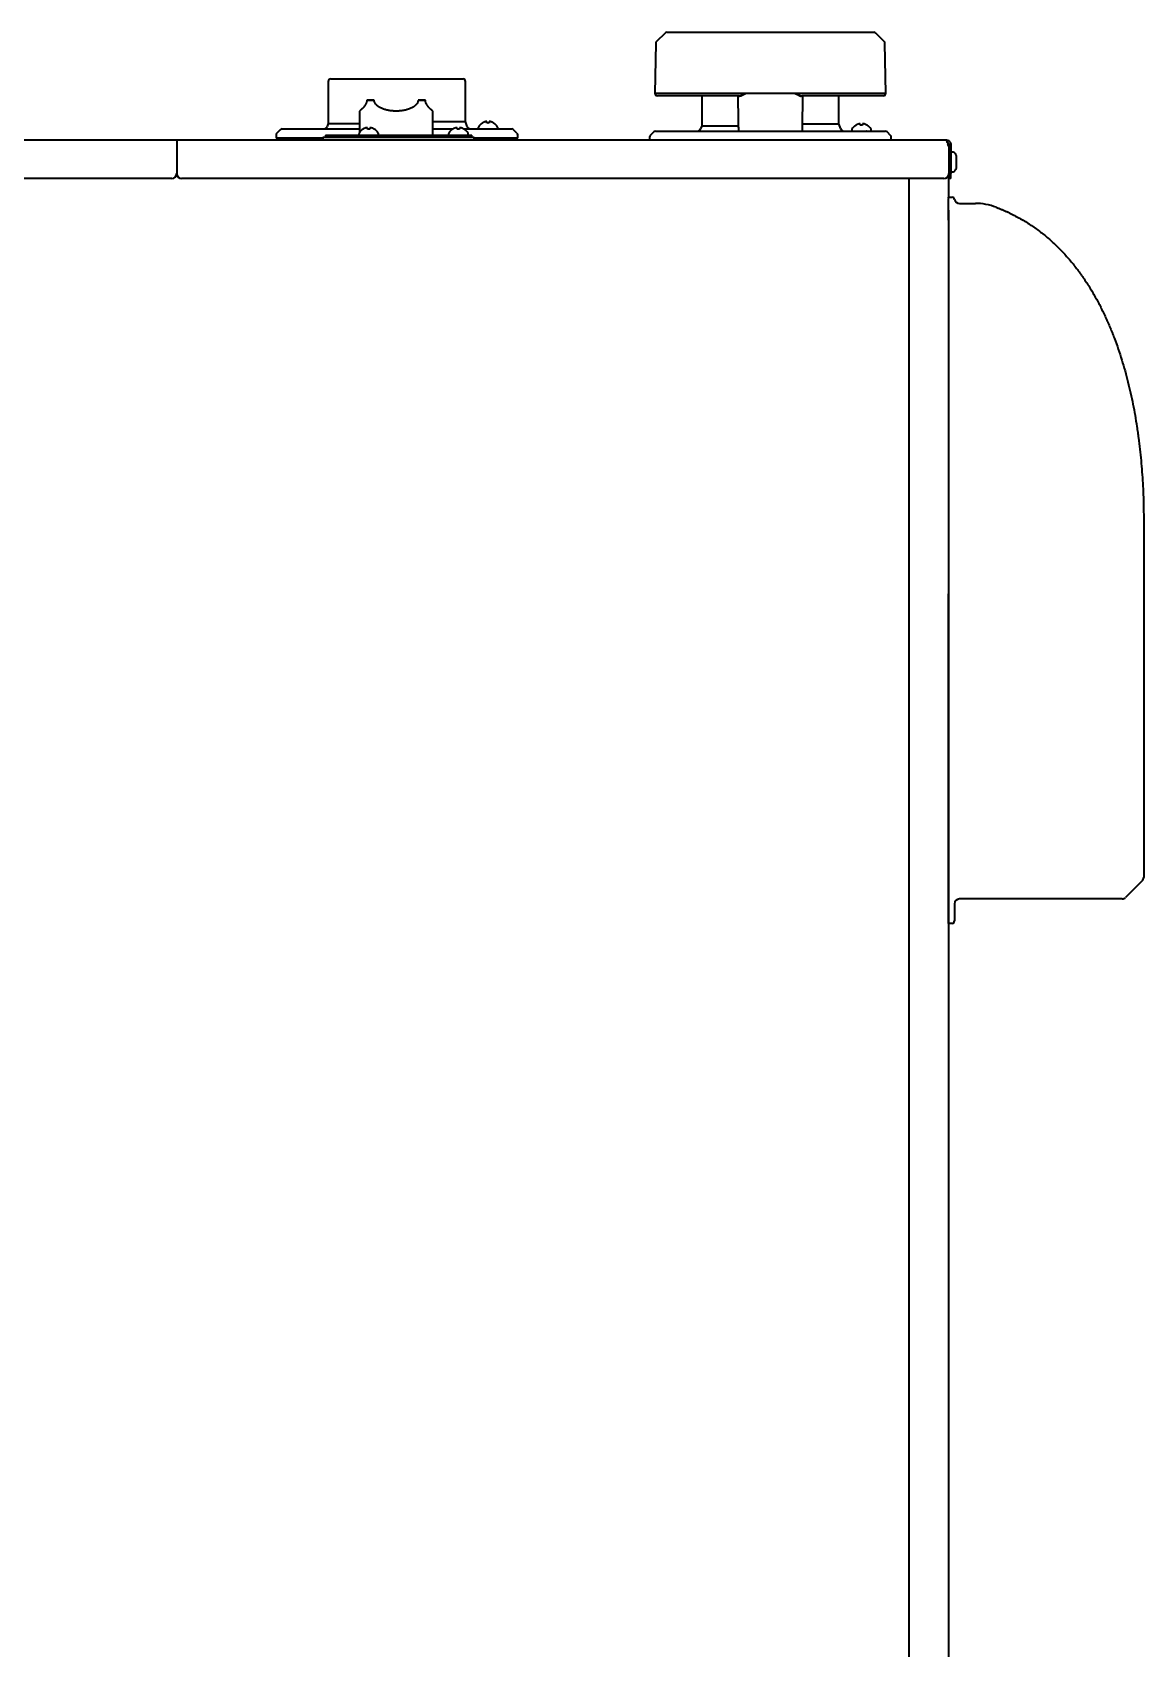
# Model space of a CAD drawing. Extents: x 53 to 4124, y 6244 to 10190.
# Drawn here: x 1510 to 1965, y 8405 to 9067 of the extents above; entities that cross this region are included whole.
import ezdxf

# ---------------------------------------------------------------- set-up
doc = ezdxf.new("R2010")
doc.units = 0
doc.header["$LTSCALE"] = 5
doc.layers.add('1', color=7, linetype='CONTINUOUS', true_color=0xffffff)

msp = doc.modelspace()

# ---------------------------------------------------------------- linework, layer by layer
at = {"layer": '1', "color": 7, "linetype": 'Continuous', "lineweight": 35}
for p, q in [((1768.7, 9066.72), (1765.21, 9063.29)), ((1769.4, 9067), (1854.31, 9067)), ((1858.49, 9063.29), (1855.01, 9066.72)), ((1764.91, 9062.59), (1764.55, 9042)), ((1859.15, 9042), (1858.79, 9062.59)), ((1630.76, 9046.9), (1630.76, 9029.65)), ((1630.76, 9046.9), (1630.76, 9029.65)), ((1631.76, 9047.9), (1648.6, 9047.9)), ((1631.76, 9047.9), (1648.6, 9047.9)), ((1646.24, 9047.9), (1663.71, 9047.9)), ((1648.6, 9047.9), (1651.02, 9047.9)), ((1648.6, 9047.9), (1651.02, 9047.9)), ((1651.02, 9047.9), (1652.78, 9047.9)), ((1651.02, 9047.9), (1652.78, 9047.9)), ((1652.78, 9047.9), (1664.93, 9047.9)), ((1652.78, 9047.9), (1664.93, 9047.9)), ((1664.93, 9047.9), (1666.69, 9047.9)), ((1664.93, 9047.9), (1666.69, 9047.9)), ((1666.69, 9047.9), (1669.12, 9047.9)), ((1666.69, 9047.9), (1669.12, 9047.9)), ((1666.99, 9047.9), (1668.35, 9047.9)), ((1668.35, 9047.9), (1681.16, 9047.9)), ((1669.12, 9047.9), (1685.96, 9047.9)), ((1669.12, 9047.9), (1685.96, 9047.9)), ((1681.16, 9047.9), (1682.52, 9047.9)), ((1686.96, 9030.43), (1686.96, 9046.9)), ((1686.96, 9030.43), (1686.96, 9046.9)), ((1859.15, 9042), (1764.55, 9042)), ((1764.55, 9042), (1764.55, 9041.98)), ((1799, 9041), (1765.55, 9041)), ((1783.75, 9041), (1783.75, 9028.75)), ((1783.75, 9041), (1783.75, 9028.75)), ((1858.15, 9041), (1824.7, 9041)), ((1839.95, 9029.53), (1839.95, 9041)), ((1839.95, 9029.53), (1839.95, 9041)), ((1859.15, 9041.98), (1859.15, 9042)), ((1643.55, 9034.74), (1643.55, 9026.01)), ((1647.83, 9039.23), (1646.55, 9039.23)), ((1646.55, 9039.23), (1647.83, 9039.23)), ((1670.55, 9039.23), (1669.28, 9039.23)), ((1669.28, 9039.23), (1670.55, 9039.23)), ((1673.56, 9024.9), (1673.55, 9034.74)), ((1611.06, 9027.11), (1609.65, 9025.69)), ((1611.06, 9027.11), (1609.65, 9025.69)), ((1611.77, 9027.4), (1643.56, 9027.4)), ((1611.77, 9027.4), (1643.56, 9027.4)), ((1630.76, 9029.65), (1630.3, 9028.39)), ((1630.76, 9029.65), (1630.3, 9028.39)), ((1630.76, 9029.65), (1643.55, 9029.65)), ((1630.76, 9029.65), (1643.55, 9029.65)), ((1645.01, 9027.35), (1645.01, 9027.38)), ((1649.61, 9027.38), (1649.61, 9027.35)), ((1673.55, 9030.43), (1686.96, 9030.43)), ((1673.55, 9030.43), (1686.96, 9030.43)), ((1673.56, 9027.4), (1681.92, 9027.4)), ((1673.56, 9027.4), (1681.95, 9027.4)), ((1681.76, 9027.35), (1681.76, 9027.38)), ((1686.26, 9027.4), (1705.94, 9027.4)), ((1686.29, 9027.4), (1705.94, 9027.4)), ((1686.36, 9027.38), (1686.36, 9027.35)), ((1687.7, 9028.39), (1686.96, 9030.43)), ((1687.7, 9028.39), (1686.96, 9030.43)), ((1692.18, 9028), (1692.18, 9027.8)), ((1693.88, 9029.85), (1693.88, 9029.88)), ((1698.48, 9029.88), (1698.48, 9029.85)), ((1700.18, 9027.8), (1700.18, 9028)), ((1708.06, 9025.69), (1706.65, 9027.11)), ((1708.06, 9025.69), (1706.65, 9027.11)), ((1783.75, 9028.75), (1783.29, 9027.49)), ((1783.75, 9028.75), (1783.29, 9027.49)), ((1783.75, 9028.75), (1798.84, 9028.75)), ((1783.75, 9028.75), (1798.84, 9028.75)), ((1824.92, 9029.53), (1839.95, 9029.53)), ((1824.92, 9029.53), (1839.95, 9029.53)), ((1840.69, 9027.49), (1839.95, 9029.53)), ((1840.69, 9027.49), (1839.95, 9029.53)), ((1845.17, 9027.07), (1845.17, 9026.87)), ((1846.85, 9028.93), (1846.85, 9028.96)), ((1851.45, 9029), (1851.45, 9028.97)), ((1853.17, 9026.94), (1853.17, 9027.14)), ((1225.01, 9022.9), (1883.71, 9022.9)), ((1568.66, 9022.9), (1568.66, 9021.1)), ((1568.66, 9022.9), (1568.66, 9021.1)), ((1568.66, 9021.1), (1568.66, 9009.1)), ((1568.66, 9021.1), (1568.66, 9009.1)), ((1609.36, 9024.99), (1609.36, 9023.6)), ((1609.36, 9024.99), (1609.36, 9023.6)), ((1628.55, 9023.6), (1609.36, 9023.6)), ((1628.55, 9023.6), (1609.36, 9023.6)), ((1690.56, 9023.9), (1628.56, 9023.9)), ((1628.56, 9023.9), (1628.56, 9022.9)), ((1629.56, 9024.9), (1689.56, 9024.9)), ((1629.56, 9024.9), (1629.56, 9023.9)), ((1643.31, 9025.5), (1643.31, 9025.3)), ((1643.55, 9024.93), (1643.55, 9024.9)), ((1651.31, 9025.3), (1651.31, 9025.5)), ((1680.06, 9025.5), (1680.06, 9025.3)), ((1688.06, 9025.3), (1688.06, 9025.5)), ((1689.56, 9023.9), (1689.56, 9024.9)), ((1690.56, 9022.9), (1690.56, 9023.9)), ((1708.36, 9023.6), (1690.56, 9023.6)), ((1708.36, 9023.6), (1690.56, 9023.6)), ((1708.36, 9023.6), (1708.36, 9024.99)), ((1708.36, 9023.6), (1708.36, 9024.99)), ((1762.35, 9024.09), (1762.35, 9022.9)), ((1762.35, 9024.09), (1762.35, 9022.9)), ((1764.06, 9026.21), (1762.64, 9024.79)), ((1764.06, 9026.21), (1762.64, 9024.79)), ((1764.76, 9026.5), (1858.94, 9026.5)), ((1764.76, 9026.5), (1858.94, 9026.5)), ((1849.17, 9026.5), (1852.77, 9026.53)), ((1861.06, 9024.79), (1859.64, 9026.21)), ((1861.06, 9024.79), (1859.64, 9026.21)), ((1861.35, 9022.9), (1861.35, 9024.09)), ((1861.35, 9022.9), (1861.35, 9024.09)), ((1883.71, 9022.9), (1883.96, 9022.9)), ((1883.71, 9022.9), (1883.73, 9022.9)), ((1884.95, 9020.37), (1884.61, 9021.1)), ((1884.95, 9020.37), (1884.95, 9009.1)), ((1884.96, 9021.1), (1884.96, 9020.37)), ((1884.96, 9020.37), (1884.96, 9009.1)), ((1885.76, 9021.1), (1885.76, 9020.37)), ((1885.76, 9020.37), (1885.76, 9009.1)), ((1886.71, 9017.9), (1885.76, 9017.9)), ((1888.06, 9011.41), (1888.06, 9016.39)), ((1566.66, 9007.1), (1225.76, 9007.1)), ((1882.95, 9007.1), (1570.66, 9007.1)), ((1868.56, 9007.1), (1868.56, 8012)), ((1884.78, 8990.7), (1884.96, 9007.1)), ((1884.96, 9007.1), (1884.96, 9009.1)), ((1885.76, 9007.1), (1884.96, 9007.1)), ((1885.76, 9009.9), (1886.71, 9009.9)), ((1885.76, 9007.1), (1885.76, 9009.1)), ((1884.76, 8994.1), (1884.76, 8105.85)), ((1884.78, 8994.1), (1884.76, 8994.1)), ((1884.78, 8999.11), (1884.78, 8999.4)), ((1884.78, 8999.4), (1886.28, 8999.4)), ((1886.28, 8999.4), (1886.31, 8999.4)), ((1889.28, 8996.9), (1895.82, 8996.9)), ((1884.78, 8989.99), (1884.78, 8990.7)), ((1884.78, 8989.99), (1884.78, 8332.14)), ((1964.78, 8868.24), (1964.78, 8720.73)), ((1884.76, 8843.9), (1884.78, 8843.9)), ((1884.78, 8842.9), (1884.76, 8842.9)), ((1884.78, 8840.9), (1884.76, 8840.9)), ((1884.76, 8836.9), (1884.78, 8836.9)), ((1884.78, 8834.9), (1884.76, 8834.9)), ((1884.78, 8707.4), (1884.78, 8836.9)), ((1884.78, 8717.11), (1884.78, 8717.82)), ((1964.19, 8719.32), (1957.36, 8712.49)), ((1887.28, 8709.9), (1887.28, 8702.9)), ((1953.12, 8711.9), (1889.28, 8711.9)), ((1955.95, 8711.9), (1953.12, 8711.9)), ((1884.78, 8702.2), (1884.78, 8707.4)), ((1884.78, 8701.9), (1884.78, 8702.2)), ((1886.28, 8701.9), (1884.78, 8701.9))]:
    msp.add_line(p, q, dxfattribs=at)
for centre, radius, start, end in [((1769.4, 9066), 1, 90, 134.5), ((1854.31, 9066), 1, 45.5, 90), ((1765.91, 9062.58), 1, 134.5, 179), ((1857.79, 9062.58), 1, 1, 45.5), ((1631.76, 9046.9), 1, 90, 180), ((1631.76, 9046.9), 1, 90, 180), ((1685.96, 9046.9), 1, 0, 90), ((1685.96, 9046.9), 1, 0, 90), ((1765.55, 9042), 1, 181, 270), ((1858.15, 9042), 1, 270, 359), ((1611.77, 9026.4), 1, 90, 135), ((1611.77, 9026.4), 1, 90, 135), ((1628.89, 9028.9), 1.5, 270, 340), ((1628.89, 9028.9), 1.5, 270, 340), ((1647.51, 9023.28), 4.8, 121.37271, 149.69882), ((1647.11, 9023.28), 4.8, 30.30118, 58.62729), ((1684.26, 9023.28), 4.8, 121.37271, 149.69882), ((1683.86, 9023.28), 4.8, 30.30118, 58.62729), ((1689.11, 9028.9), 1.5, 200, 270), ((1689.11, 9028.9), 1.5, 200, 270), ((1692.58, 9028), 0.4, 149.69882, 180), ((1692.58, 9027.8), 0.4, 180, 270), ((1696.38, 9025.78), 4.8, 121.37271, 149.69882), ((1695.98, 9025.78), 4.8, 30.30118, 58.62729), ((1699.78, 9027.8), 0.4, 270, 0), ((1699.78, 9028), 0.4, 0, 30.30118), ((1705.94, 9026.4), 1, 45, 90), ((1705.94, 9026.4), 1, 45, 90), ((1781.88, 9028), 1.5, 270, 340), ((1781.88, 9028), 1.5, 270, 340), ((1842.1, 9028), 1.5, 200, 270), ((1842.1, 9028), 1.5, 200, 270), ((1845.57, 9027.07), 0.4, 150.19882, 180.5), ((1845.57, 9026.87), 0.4, 180.5, 247.13375), ((1849.39, 9024.88), 4.8, 122.08373, 150.19882), ((1849.18, 9025.2), 3.78, 90.50345, 98.10407), ((1849.18, 9025.2), 3.78, 82.89595, 90.49653), ((1848.99, 9024.88), 4.8, 30.80118, 58.91865), ((1852.77, 9026.93), 0.4, 270.5, 0.5), ((1852.77, 9027.13), 0.4, 0.5, 30.80118), ((1610.36, 9024.99), 1, 135, 180), ((1610.36, 9024.99), 1, 135, 180), ((1643.71, 9025.5), 0.4, 149.69882, 180), ((1643.71, 9025.3), 0.4, 180, 270), ((1650.91, 9025.3), 0.4, 270, 0), ((1650.91, 9025.5), 0.4, 0, 30.30118), ((1680.46, 9025.5), 0.4, 149.69882, 180), ((1680.46, 9025.3), 0.4, 180, 270), ((1687.66, 9025.3), 0.4, 270, 0), ((1687.66, 9025.5), 0.4, 0, 30.30118), ((1707.36, 9024.99), 1, 0, 45), ((1707.36, 9024.99), 1, 0, 45), ((1763.35, 9024.09), 1, 135, 180), ((1763.35, 9024.09), 1, 135, 180), ((1764.76, 9025.5), 1, 90, 135), ((1764.76, 9025.5), 1, 90, 135), ((1851.38, 9025.92), 0.6, 90.5, 104.54281), ((1858.94, 9025.5), 1, 45, 90), ((1858.94, 9025.5), 1, 45, 90), ((1860.35, 9024.09), 1, 0, 45), ((1860.35, 9024.09), 1, 0, 45), ((1886.71, 9016.9), 1, 30, 90), ((1881.51, 9013.9), 7, 20.83723, 30), ((1566.66, 9009.1), 2, 270, 0), ((1570.66, 9009.1), 2, 180, 270), ((1882.95, 9009.1), 2, 270, 0), ((1886.71, 9010.9), 1, 270, 330), ((1881.51, 9013.9), 7, 330, 339.16277), ((1886.32, 8998.4), 1, 9.59407, 90), ((1889.28, 8998.9), 2, 189.59407, 270), ((1895.82, 8972.9), 24, 69.21235, 90), ((1962.78, 8720.73), 2, 315, 0), ((1889.28, 8709.9), 2, 90, 180), ((1955.95, 8713.9), 2, 270, 315), ((1886.28, 8702.9), 1, 270, 0)]:
    msp.add_arc(centre, radius, start, end, dxfattribs=at)
for major_axis, start_param, end_param in [((-15, 0), 0.643501, 0.927295), ((-15, 0), 5.35589, 5.639684), ((14, 0), 2.269019, 2.44337), ((14, 0), 3.839815, 4.014167), ((-15, 0), 3.785094, 4.068888), ((-15, 0), 2.214297, 2.498092), ((14, 0), 0.698222, 0.872574), ((14, 0), 5.410611, 5.584963)]:
    msp.add_ellipse((1658.55, 9039.23), major_axis=major_axis, ratio=0.00002, start_param=start_param, end_param=end_param, dxfattribs=at)
for points, knots in [([(1663.71, 9047.9), (1663.92, 9047.9), (1664.12, 9047.9), (1664.52, 9047.9), (1664.71, 9047.9), (1664.98, 9047.9), (1665.07, 9047.9), (1665.18, 9047.9), (1665.2, 9047.9), (1665.25, 9047.9), (1665.27, 9047.9), (1665.33, 9047.9), (1665.37, 9047.9), (1665.58, 9047.9), (1665.88, 9047.9), (1666.15, 9047.9), (1666.3, 9047.9), (1666.33, 9047.9), (1666.38, 9047.9), (1666.41, 9047.9), (1666.49, 9047.9), (1666.54, 9047.9), (1666.68, 9047.9), (1666.76, 9047.9), (1666.9, 9047.9), (1666.95, 9047.9), (1666.99, 9047.9)], [0, 0, 0, 0, 0.125, 0.125, 0.25, 0.25, 0.3125, 0.3125, 0.328125, 0.328125, 0.34375, 0.34375, 0.375, 0.375, 0.5, 0.625, 0.625, 0.65625, 0.65625, 0.6875, 0.6875, 0.75, 0.75, 0.875, 0.875, 1, 1, 1, 1]), ([(1682.52, 9047.9), (1682.56, 9047.9), (1682.61, 9047.9), (1682.75, 9047.9), (1682.83, 9047.9), (1682.97, 9047.9), (1683.02, 9047.9), (1683.09, 9047.9), (1683.1, 9047.9), (1683.13, 9047.9), (1683.14, 9047.9), (1683.19, 9047.9), (1683.21, 9047.9), (1683.36, 9047.9), (1683.63, 9047.9), (1683.93, 9047.9), (1684.14, 9047.9), (1684.18, 9047.9), (1684.26, 9047.9), (1684.31, 9047.9), (1684.44, 9047.9), (1684.53, 9047.9), (1684.8, 9047.9), (1684.99, 9047.9), (1685.39, 9047.9), (1685.59, 9047.9), (1685.81, 9047.9)], [0, 0, 0, 0, 0.125, 0.125, 0.25, 0.25, 0.3125, 0.3125, 0.328125, 0.328125, 0.34375, 0.34375, 0.375, 0.375, 0.5, 0.625, 0.625, 0.65625, 0.65625, 0.6875, 0.6875, 0.75, 0.75, 0.875, 0.875, 1, 1, 1, 1]), ([(1799, 9041), (1799.01, 9041), (1799.02, 9041), (1799.03, 9041), (1799.05, 9041), (1799.06, 9041), (1799.08, 9041), (1799.09, 9041.01), (1799.11, 9041.01), (1799.12, 9041.01), (1799.14, 9041.01), (1799.15, 9041.01), (1799.17, 9041.01), (1799.19, 9041.02), (1799.2, 9041.02), (1799.22, 9041.02), (1799.24, 9041.02), (1799.25, 9041.03), (1799.27, 9041.03), (1799.29, 9041.03), (1799.3, 9041.03), (1799.32, 9041.04), (1799.34, 9041.04), (1799.36, 9041.05), (1799.38, 9041.05), (1799.4, 9041.05), (1799.42, 9041.06), (1799.43, 9041.06), (1799.45, 9041.07), (1799.47, 9041.07), (1799.49, 9041.08), (1799.51, 9041.08), (1799.53, 9041.09), (1799.55, 9041.1), (1799.58, 9041.1), (1799.6, 9041.11), (1799.62, 9041.11), (1799.64, 9041.12), (1799.66, 9041.13), (1799.68, 9041.13), (1799.7, 9041.14), (1799.73, 9041.15), (1799.75, 9041.16), (1799.77, 9041.16), (1799.8, 9041.17), (1799.82, 9041.18), (1799.84, 9041.19), (1799.87, 9041.2), (1799.89, 9041.21), (1799.91, 9041.21), (1799.94, 9041.22), (1799.96, 9041.23), (1799.99, 9041.24), (1800.01, 9041.25), (1800.04, 9041.26), (1800.06, 9041.27), (1800.09, 9041.28), (1800.12, 9041.29), (1800.14, 9041.3), (1800.17, 9041.31), (1800.2, 9041.32), (1800.23, 9041.33), (1800.26, 9041.34), (1800.29, 9041.36), (1800.33, 9041.37), (1800.36, 9041.38), (1800.39, 9041.4), (1800.43, 9041.41), (1800.47, 9041.43), (1800.5, 9041.44), (1800.54, 9041.46), (1800.58, 9041.47), (1800.62, 9041.49), (1800.66, 9041.51), (1800.71, 9041.53), (1800.75, 9041.54), (1800.79, 9041.56), (1800.84, 9041.58), (1800.89, 9041.6), (1800.93, 9041.62), (1800.98, 9041.64), (1801.03, 9041.66), (1801.08, 9041.69), (1801.13, 9041.71), (1801.19, 9041.73), (1801.24, 9041.75), (1801.29, 9041.78), (1801.35, 9041.8), (1801.41, 9041.83), (1801.46, 9041.85), (1801.52, 9041.88), (1801.58, 9041.9), (1801.64, 9041.93), (1801.71, 9041.96), (1801.75, 9041.98), (1801.77, 9041.98)], [0, 0, 0, 0, 0.00651, 0.01307, 0.019681, 0.026343, 0.033056, 0.03982, 0.046635, 0.053501, 0.060419, 0.067389, 0.07441, 0.081484, 0.088609, 0.095787, 0.103017, 0.1103, 0.117636, 0.125024, 0.132465, 0.139959, 0.147506, 0.155106, 0.16276, 0.170467, 0.178228, 0.186042, 0.193911, 0.201833, 0.209809, 0.217839, 0.225924, 0.234062, 0.242255, 0.250503, 0.258805, 0.267162, 0.275573, 0.28404, 0.292561, 0.301137, 0.309768, 0.318455, 0.327197, 0.335993, 0.344846, 0.353753, 0.362716, 0.371735, 0.38081, 0.38994, 0.399125, 0.408367, 0.417664, 0.42659, 0.435804, 0.445304, 0.455092, 0.465168, 0.475531, 0.486183, 0.497122, 0.50835, 0.519867, 0.531672, 0.543766, 0.556149, 0.568821, 0.581782, 0.595033, 0.608573, 0.622403, 0.636523, 0.650932, 0.665631, 0.68062, 0.695899, 0.711469, 0.727328, 0.743477, 0.759916, 0.776646, 0.793665, 0.810975, 0.828574, 0.846463, 0.864642, 0.883111, 0.90187, 0.920918, 0.940255, 0.959881, 0.979796, 1, 1, 1, 1]), ([(1801.77, 9041.98), (1801.76, 9041.98), (1801.74, 9041.97), (1801.71, 9041.95), (1801.68, 9041.93), (1801.65, 9041.92), (1801.63, 9041.9), (1801.6, 9041.88), (1801.57, 9041.87), (1801.54, 9041.85), (1801.51, 9041.84), (1801.49, 9041.82), (1801.46, 9041.81), (1801.43, 9041.79), (1801.41, 9041.77), (1801.38, 9041.76), (1801.35, 9041.74), (1801.33, 9041.73), (1801.3, 9041.71), (1801.28, 9041.7), (1801.25, 9041.68), (1801.22, 9041.67), (1801.2, 9041.66), (1801.17, 9041.64), (1801.15, 9041.63), (1801.13, 9041.61), (1801.1, 9041.6), (1801.08, 9041.59), (1801.05, 9041.57), (1801.03, 9041.56), (1801.01, 9041.55), (1800.98, 9041.53), (1800.96, 9041.52), (1800.94, 9041.51), (1800.91, 9041.49), (1800.89, 9041.48), (1800.87, 9041.47), (1800.85, 9041.46), (1800.83, 9041.44), (1800.8, 9041.43), (1800.78, 9041.42), (1800.76, 9041.41), (1800.74, 9041.4), (1800.72, 9041.38), (1800.7, 9041.37), (1800.68, 9041.36), (1800.66, 9041.35), (1800.64, 9041.34), (1800.62, 9041.33), (1800.6, 9041.32), (1800.58, 9041.31), (1800.56, 9041.3), (1800.54, 9041.28), (1800.52, 9041.27), (1800.5, 9041.26), (1800.48, 9041.25), (1800.47, 9041.24), (1800.45, 9041.23), (1800.43, 9041.22), (1800.41, 9041.21), (1800.39, 9041.21), (1800.38, 9041.2), (1800.36, 9041.19), (1800.34, 9041.18), (1800.33, 9041.17), (1800.31, 9041.16), (1800.29, 9041.15), (1800.28, 9041.14), (1800.26, 9041.13), (1800.24, 9041.13), (1800.23, 9041.12), (1800.21, 9041.11), (1800.2, 9041.1), (1800.18, 9041.09), (1800.17, 9041.09), (1800.15, 9041.08), (1800.1, 9041.05), (1800, 9041), (1799.87, 9040.94), (1799.75, 9040.89), (1799.66, 9040.86), (1799.61, 9040.84), (1799.58, 9040.83), (1799.54, 9040.82), (1799.51, 9040.81), (1799.48, 9040.8), (1799.45, 9040.79), (1799.43, 9040.78), (1799.4, 9040.78), (1799.37, 9040.77), (1799.34, 9040.77), (1799.32, 9040.76), (1799.29, 9040.76), (1799.27, 9040.76), (1799.24, 9040.76), (1799.23, 9040.76), (1799.22, 9040.76)], [0, 0, 0, 0, 0.009824, 0.019593, 0.029307, 0.038966, 0.04857, 0.058119, 0.067613, 0.077053, 0.086437, 0.095767, 0.105042, 0.114262, 0.123427, 0.132537, 0.141593, 0.150594, 0.15954, 0.168431, 0.177267, 0.186049, 0.194776, 0.203448, 0.212066, 0.220629, 0.229137, 0.237591, 0.24599, 0.254335, 0.262624, 0.27086, 0.27904, 0.287167, 0.295238, 0.303256, 0.311218, 0.319127, 0.326981, 0.33478, 0.342525, 0.350216, 0.357852, 0.365434, 0.372962, 0.380435, 0.387854, 0.395219, 0.40253, 0.409787, 0.416989, 0.424137, 0.431232, 0.438272, 0.445258, 0.45219, 0.459068, 0.465892, 0.472662, 0.479379, 0.486041, 0.49265, 0.499205, 0.505706, 0.512153, 0.518547, 0.524887, 0.531174, 0.537407, 0.543586, 0.549712, 0.555785, 0.561804, 0.56777, 0.573683, 0.579542, 0.585348, 0.641474, 0.6948, 0.745383, 0.793286, 0.807889, 0.822363, 0.836709, 0.85093, 0.865031, 0.879012, 0.892877, 0.90663, 0.920272, 0.933808, 0.94724, 0.960572, 0.973807, 0.986949, 1, 1, 1, 1]), ([(1824.48, 9040.76), (1824.48, 9040.76), (1824.47, 9040.76), (1824.46, 9040.76), (1824.45, 9040.76), (1824.43, 9040.76), (1824.42, 9040.76), (1824.41, 9040.76), (1824.39, 9040.76), (1824.38, 9040.77), (1824.37, 9040.77), (1824.35, 9040.77), (1824.34, 9040.77), (1824.32, 9040.77), (1824.31, 9040.78), (1824.3, 9040.78), (1824.28, 9040.78), (1824.27, 9040.79), (1824.25, 9040.79), (1824.24, 9040.79), (1824.22, 9040.8), (1824.21, 9040.8), (1824.19, 9040.81), (1824.18, 9040.81), (1824.16, 9040.82), (1824.14, 9040.82), (1824.13, 9040.83), (1824.11, 9040.83), (1824.09, 9040.84), (1824.08, 9040.84), (1824.03, 9040.86), (1823.95, 9040.89), (1823.83, 9040.94), (1823.7, 9041), (1823.58, 9041.06), (1823.45, 9041.13), (1823.34, 9041.19), (1823.23, 9041.24), (1823.13, 9041.3), (1823.04, 9041.35), (1822.94, 9041.41), (1822.86, 9041.46), (1822.79, 9041.49), (1822.74, 9041.52), (1822.69, 9041.55), (1822.64, 9041.57), (1822.59, 9041.6), (1822.54, 9041.63), (1822.49, 9041.66), (1822.44, 9041.69), (1822.39, 9041.72), (1822.33, 9041.75), (1822.28, 9041.78), (1822.22, 9041.82), (1822.17, 9041.85), (1822.11, 9041.88), (1822.05, 9041.92), (1821.99, 9041.95), (1821.95, 9041.97), (1821.93, 9041.98)], [0, 0, 0, 0, 0.006738, 0.013499, 0.020284, 0.027094, 0.033929, 0.04079, 0.047676, 0.05459, 0.06153, 0.068497, 0.075493, 0.082517, 0.089569, 0.096651, 0.103762, 0.110903, 0.118075, 0.125278, 0.132512, 0.139777, 0.147075, 0.154405, 0.161768, 0.169164, 0.176594, 0.184057, 0.191555, 0.199088, 0.206656, 0.254567, 0.305162, 0.358506, 0.414655, 0.457585, 0.501321, 0.545878, 0.578226, 0.612681, 0.649245, 0.687919, 0.704392, 0.721099, 0.738041, 0.755219, 0.772632, 0.79028, 0.808165, 0.826285, 0.844641, 0.863233, 0.882062, 0.901126, 0.920428, 0.939966, 0.95974, 0.979752, 1, 1, 1, 1]), ([(1821.93, 9041.98), (1821.94, 9041.98), (1821.97, 9041.97), (1822, 9041.95), (1822.04, 9041.94), (1822.08, 9041.92), (1822.11, 9041.91), (1822.15, 9041.89), (1822.18, 9041.88), (1822.21, 9041.86), (1822.25, 9041.85), (1822.28, 9041.83), (1822.32, 9041.82), (1822.35, 9041.8), (1822.38, 9041.79), (1822.41, 9041.78), (1822.45, 9041.76), (1822.48, 9041.75), (1822.51, 9041.73), (1822.54, 9041.72), (1822.57, 9041.71), (1822.6, 9041.69), (1822.63, 9041.68), (1822.66, 9041.67), (1822.69, 9041.66), (1822.72, 9041.64), (1822.75, 9041.63), (1822.78, 9041.62), (1822.81, 9041.61), (1822.83, 9041.59), (1822.86, 9041.58), (1822.89, 9041.57), (1822.92, 9041.56), (1822.94, 9041.55), (1822.97, 9041.54), (1822.99, 9041.53), (1823.02, 9041.52), (1823.05, 9041.51), (1823.07, 9041.49), (1823.1, 9041.48), (1823.12, 9041.47), (1823.14, 9041.46), (1823.17, 9041.45), (1823.19, 9041.44), (1823.21, 9041.43), (1823.24, 9041.43), (1823.26, 9041.42), (1823.28, 9041.41), (1823.31, 9041.4), (1823.33, 9041.39), (1823.35, 9041.38), (1823.37, 9041.37), (1823.39, 9041.36), (1823.41, 9041.36), (1823.43, 9041.35), (1823.45, 9041.34), (1823.47, 9041.33), (1823.49, 9041.32), (1823.51, 9041.32), (1823.53, 9041.31), (1823.55, 9041.3), (1823.57, 9041.3), (1823.59, 9041.29), (1823.6, 9041.28), (1823.62, 9041.27), (1823.64, 9041.27), (1823.65, 9041.26), (1823.68, 9041.25), (1823.72, 9041.24), (1823.77, 9041.22), (1823.82, 9041.2), (1823.87, 9041.18), (1823.92, 9041.17), (1823.97, 9041.15), (1824.01, 9041.14), (1824.06, 9041.12), (1824.1, 9041.11), (1824.14, 9041.1), (1824.18, 9041.09), (1824.22, 9041.07), (1824.26, 9041.06), (1824.3, 9041.06), (1824.34, 9041.05), (1824.38, 9041.04), (1824.41, 9041.03), (1824.45, 9041.03), (1824.48, 9041.02), (1824.52, 9041.02), (1824.55, 9041.01), (1824.58, 9041.01), (1824.61, 9041.01), (1824.64, 9041), (1824.67, 9041), (1824.69, 9041), (1824.7, 9041)], [0, 0, 0, 0, 0.011672, 0.023259, 0.03476, 0.046176, 0.057505, 0.068749, 0.079908, 0.09098, 0.101967, 0.112867, 0.123682, 0.134411, 0.145054, 0.155611, 0.166082, 0.176467, 0.186766, 0.196979, 0.207106, 0.217146, 0.227101, 0.23697, 0.246752, 0.256449, 0.266059, 0.275583, 0.285021, 0.294373, 0.303639, 0.312819, 0.321912, 0.33092, 0.339841, 0.348677, 0.357426, 0.36609, 0.374667, 0.383158, 0.391564, 0.399883, 0.408116, 0.416263, 0.424325, 0.4323, 0.44019, 0.447994, 0.455712, 0.463344, 0.47089, 0.478351, 0.485726, 0.493015, 0.500218, 0.507336, 0.514368, 0.521315, 0.528176, 0.534951, 0.541641, 0.548246, 0.554765, 0.561199, 0.567547, 0.573811, 0.579988, 0.586081, 0.604999, 0.623671, 0.642098, 0.660281, 0.67822, 0.695916, 0.713369, 0.73058, 0.74755, 0.76428, 0.780769, 0.79702, 0.813033, 0.828809, 0.844349, 0.859653, 0.874723, 0.88956, 0.904165, 0.918538, 0.932682, 0.946598, 0.960286, 0.973748, 0.986986, 1, 1, 1, 1]), ([(1646.55, 9039.23), (1646.55, 9039.17), (1646.55, 9039.11), (1646.55, 9038.99), (1646.54, 9038.93), (1646.52, 9038.75), (1646.5, 9038.64), (1646.45, 9038.41), (1646.42, 9038.31), (1646.35, 9038.1), (1646.31, 9038), (1646.26, 9037.88), (1646.25, 9037.86), (1646.22, 9037.81), (1646.21, 9037.79), (1646.18, 9037.72), (1646.16, 9037.67), (1646.09, 9037.54), (1646.04, 9037.45), (1645.95, 9037.29), (1645.9, 9037.22), (1645.8, 9037.07), (1645.75, 9036.99), (1645.68, 9036.89), (1645.65, 9036.85), (1645.6, 9036.79), (1645.58, 9036.75), (1645.5, 9036.66), (1645.45, 9036.59), (1645.35, 9036.47), (1645.3, 9036.42), (1645.21, 9036.3), (1645.16, 9036.25), (1644.92, 9035.99), (1644.75, 9035.81), (1644.54, 9035.61), (1644.5, 9035.57), (1644.42, 9035.5), (1644.31, 9035.39), (1644.21, 9035.3), (1644.02, 9035.12), (1643.91, 9035.03), (1643.8, 9034.93), (1643.77, 9034.91), (1643.74, 9034.88), (1643.72, 9034.87), (1643.71, 9034.86), (1643.67, 9034.82), (1643.64, 9034.8), (1643.58, 9034.74), (1643.55, 9034.73), (1643.55, 9034.73)], [0, 0, 0, 0, 0.015628, 0.015628, 0.031257, 0.031257, 0.062514, 0.062514, 0.09377, 0.09377, 0.125027, 0.125027, 0.132842, 0.132842, 0.140656, 0.140656, 0.156284, 0.156284, 0.187541, 0.187541, 0.218798, 0.218798, 0.250055, 0.250055, 0.265683, 0.265683, 0.281311, 0.281311, 0.312568, 0.312568, 0.343825, 0.343825, 0.375082, 0.375082, 0.500109, 0.500109, 0.531366, 0.531366, 0.562623, 0.625137, 0.625137, 0.750164, 0.750164, 0.781421, 0.797049, 0.797049, 0.812678, 0.812678, 0.875191, 0.875191, 1, 1, 1, 1]), ([(1667.55, 9039.23), (1667.55, 9039.17), (1667.55, 9039.11), (1667.54, 9038.99), (1667.53, 9038.93), (1667.51, 9038.75), (1667.48, 9038.64), (1667.41, 9038.41), (1667.37, 9038.31), (1667.27, 9038.1), (1667.22, 9038), (1667.14, 9037.88), (1667.13, 9037.86), (1667.1, 9037.81), (1667.08, 9037.79), (1667.03, 9037.72), (1667, 9037.67), (1666.9, 9037.54), (1666.83, 9037.46), (1666.69, 9037.29), (1666.61, 9037.22), (1666.45, 9037.07), (1666.37, 9037), (1666.25, 9036.89), (1666.21, 9036.86), (1666.12, 9036.79), (1666.08, 9036.76), (1665.95, 9036.66), (1665.86, 9036.6), (1665.68, 9036.48), (1665.59, 9036.42), (1665.4, 9036.31), (1665.31, 9036.25), (1664.83, 9035.99), (1664.43, 9035.81), (1663.91, 9035.61), (1663.81, 9035.57), (1663.59, 9035.5), (1663.27, 9035.39), (1662.95, 9035.3), (1662.28, 9035.12), (1661.83, 9035.03), (1661.26, 9034.93), (1661.08, 9034.91), (1660.91, 9034.88), (1660.79, 9034.87), (1660.73, 9034.86), (1660.44, 9034.83), (1659.97, 9034.78), (1659.5, 9034.75), (1659.02, 9034.73), (1658.79, 9034.73), (1658.31, 9034.73), (1658.07, 9034.73), (1657.6, 9034.75), (1657.36, 9034.77), (1656.66, 9034.82), (1656.19, 9034.88), (1655.62, 9034.97), (1655.45, 9035), (1655.28, 9035.04), (1655.16, 9035.06), (1655.1, 9035.07), (1654.82, 9035.13), (1654.6, 9035.18), (1654.16, 9035.3), (1653.94, 9035.36), (1653.51, 9035.5), (1653.3, 9035.57), (1652.89, 9035.73), (1652.69, 9035.81), (1652.29, 9035.99), (1652.09, 9036.09), (1651.85, 9036.22), (1651.81, 9036.25), (1651.71, 9036.3), (1651.66, 9036.33), (1651.52, 9036.42), (1651.43, 9036.47), (1651.16, 9036.66), (1650.99, 9036.79), (1650.78, 9036.96), (1650.74, 9037), (1650.66, 9037.07), (1650.62, 9037.1), (1650.5, 9037.22), (1650.42, 9037.3), (1650.28, 9037.46), (1650.21, 9037.54), (1650.08, 9037.72), (1650.01, 9037.81), (1649.94, 9037.93), (1649.92, 9037.95), (1649.9, 9038), (1649.85, 9038.07), (1649.82, 9038.15), (1649.74, 9038.31), (1649.7, 9038.41), (1649.66, 9038.55), (1649.65, 9038.58), (1649.63, 9038.64), (1649.62, 9038.67), (1649.6, 9038.75), (1649.59, 9038.81), (1649.56, 9038.99), (1649.55, 9039.11), (1649.55, 9039.23)], [0, 0, 0, 0, 0.007812, 0.007812, 0.015625, 0.015625, 0.03125, 0.03125, 0.046875, 0.046875, 0.0625, 0.0625, 0.066406, 0.066406, 0.070312, 0.070312, 0.078125, 0.078125, 0.09375, 0.09375, 0.109375, 0.109375, 0.125, 0.125, 0.132812, 0.132812, 0.140625, 0.140625, 0.15625, 0.15625, 0.171875, 0.171875, 0.1875, 0.1875, 0.25, 0.25, 0.265625, 0.265625, 0.28125, 0.3125, 0.3125, 0.375, 0.375, 0.390625, 0.398437, 0.398437, 0.40625, 0.40625, 0.4375, 0.46875, 0.46875, 0.5, 0.5, 0.53125, 0.53125, 0.5625, 0.5625, 0.625, 0.625, 0.640625, 0.648437, 0.648437, 0.65625, 0.65625, 0.6875, 0.6875, 0.71875, 0.71875, 0.75, 0.75, 0.78125, 0.78125, 0.8125, 0.8125, 0.820312, 0.820312, 0.828125, 0.828125, 0.84375, 0.84375, 0.875, 0.875, 0.882812, 0.882812, 0.890625, 0.890625, 0.90625, 0.90625, 0.921875, 0.921875, 0.9375, 0.9375, 0.941406, 0.941406, 0.945313, 0.953125, 0.953125, 0.96875, 0.96875, 0.972656, 0.972656, 0.976563, 0.976563, 0.984375, 0.984375, 1, 1, 1, 1]), ([(1673.55, 9034.73), (1673.55, 9034.73), (1673.53, 9034.75), (1673.47, 9034.8), (1673.44, 9034.83), (1673.39, 9034.87), (1673.37, 9034.88), (1673.33, 9034.92), (1673.31, 9034.93), (1673.2, 9035.03), (1673.09, 9035.12), (1672.9, 9035.3), (1672.83, 9035.36), (1672.69, 9035.49), (1672.61, 9035.57), (1672.49, 9035.69), (1672.45, 9035.73), (1672.36, 9035.81), (1672.32, 9035.86), (1672.18, 9035.99), (1672.09, 9036.09), (1671.95, 9036.25), (1671.9, 9036.3), (1671.81, 9036.42), (1671.76, 9036.47), (1671.66, 9036.59), (1671.61, 9036.66), (1671.53, 9036.75), (1671.51, 9036.79), (1671.46, 9036.85), (1671.43, 9036.89), (1671.36, 9036.99), (1671.31, 9037.07), (1671.21, 9037.22), (1671.16, 9037.29), (1671.07, 9037.46), (1671.02, 9037.54), (1670.95, 9037.67), (1670.93, 9037.72), (1670.88, 9037.81), (1670.86, 9037.86), (1670.8, 9038), (1670.76, 9038.1), (1670.71, 9038.25), (1670.69, 9038.31), (1670.67, 9038.39), (1670.66, 9038.41), (1670.65, 9038.47), (1670.64, 9038.5), (1670.61, 9038.64), (1670.59, 9038.75), (1670.57, 9038.93), (1670.56, 9038.99), (1670.56, 9039.08), (1670.56, 9039.11), (1670.55, 9039.17), (1670.55, 9039.2), (1670.55, 9039.23)], [0, 0, 0, 0, 0.125, 0.125, 0.1875, 0.1875, 0.21875, 0.21875, 0.25, 0.25, 0.375, 0.375, 0.4375, 0.4375, 0.5, 0.5, 0.53125, 0.53125, 0.5625, 0.5625, 0.625, 0.625, 0.65625, 0.65625, 0.6875, 0.6875, 0.71875, 0.71875, 0.734375, 0.734375, 0.75, 0.75, 0.78125, 0.78125, 0.8125, 0.8125, 0.84375, 0.84375, 0.859375, 0.859375, 0.875, 0.875, 0.90625, 0.90625, 0.921875, 0.921875, 0.929688, 0.929688, 0.9375, 0.9375, 0.96875, 0.96875, 0.984375, 0.984375, 0.992188, 0.992188, 1, 1, 1, 1]), ([(1646.81, 9027.35), (1646.81, 9027.47), (1646.81, 9027.58), (1646.81, 9027.72), (1646.81, 9027.76), (1646.81, 9027.83), (1646.81, 9027.87), (1646.81, 9027.9)], [0, 0, 0, 0, 0.5, 0.5, 0.75, 0.75, 1, 1, 1, 1]), ([(1649.61, 9027.35), (1649.4, 9027.47), (1649.19, 9027.58), (1648.87, 9027.72), (1648.76, 9027.76), (1648.54, 9027.83), (1648.42, 9027.87), (1648.31, 9027.9)], [0, 0, 0, 0, 0.5, 0.5, 0.75, 0.75, 1, 1, 1, 1]), ([(1683.56, 9027.35), (1683.56, 9027.47), (1683.56, 9027.58), (1683.56, 9027.72), (1683.56, 9027.76), (1683.56, 9027.83), (1683.56, 9027.87), (1683.56, 9027.9)], [0, 0, 0, 0, 0.5, 0.5, 0.75, 0.75, 1, 1, 1, 1]), ([(1686.36, 9027.35), (1686.15, 9027.47), (1685.94, 9027.58), (1685.62, 9027.72), (1685.51, 9027.76), (1685.29, 9027.83), (1685.17, 9027.87), (1685.06, 9027.9)], [0, 0, 0, 0, 0.5, 0.5, 0.75, 0.75, 1, 1, 1, 1]), ([(1695.68, 9029.85), (1695.68, 9029.97), (1695.68, 9030.08), (1695.68, 9030.22), (1695.68, 9030.26), (1695.68, 9030.33), (1695.68, 9030.37), (1695.68, 9030.4)], [0, 0, 0, 0, 0.5, 0.5, 0.75, 0.75, 1, 1, 1, 1]), ([(1698.48, 9029.85), (1698.28, 9029.97), (1698.07, 9030.08), (1697.74, 9030.22), (1697.63, 9030.26), (1697.41, 9030.33), (1697.3, 9030.37), (1697.18, 9030.4)], [0, 0, 0, 0, 0.5, 0.5, 0.75, 0.75, 1, 1, 1, 1]), ([(1848.65, 9028.94), (1848.65, 9029.07), (1848.65, 9029.17), (1848.65, 9029.31), (1848.65, 9029.35), (1848.65, 9029.43), (1848.65, 9029.46), (1848.65, 9029.49)], [0, 0, 0, 0, 0.5, 0.5, 0.75, 0.75, 1, 1, 1, 1]), ([(1851.45, 9028.97), (1851.25, 9029.09), (1851.04, 9029.2), (1850.71, 9029.33), (1850.6, 9029.37), (1850.38, 9029.45), (1850.26, 9029.48), (1850.15, 9029.51)], [0, 0, 0, 0, 0.5, 0.5, 0.75, 0.75, 1, 1, 1, 1]), ([(1883.73, 9022.9), (1883.8, 9022.88), (1883.88, 9022.82), (1884.02, 9022.62), (1884.1, 9022.49), (1884.25, 9022.16), (1884.32, 9021.96), (1884.47, 9021.55), (1884.54, 9021.33), (1884.61, 9021.1)], [0, 0, 0, 0, 0.25, 0.25, 0.5, 0.5, 0.75, 0.75, 1, 1, 1, 1]), ([(1883.96, 9022.9), (1883.96, 9022.9), (1883.97, 9022.9), (1883.98, 9022.9), (1883.99, 9022.9), (1884, 9022.9), (1884.01, 9022.9), (1884.02, 9022.9), (1884.03, 9022.9), (1884.04, 9022.9), (1884.05, 9022.9), (1884.06, 9022.9), (1884.07, 9022.9), (1884.08, 9022.9), (1884.09, 9022.9), (1884.1, 9022.9), (1884.1, 9022.9)], [0, 0, 0, 0, 0.073473, 0.146486, 0.219075, 0.291275, 0.363122, 0.434652, 0.505902, 0.57691, 0.647713, 0.71835, 0.788858, 0.859277, 0.929644, 1, 1, 1, 1]), ([(1884.04, 9022.1), (1884.16, 9022.09), (1884.28, 9022.05), (1884.51, 9021.95), (1884.61, 9021.87), (1884.78, 9021.69), (1884.84, 9021.58), (1884.93, 9021.35), (1884.96, 9021.23), (1884.96, 9021.1)], [0, 0, 0, 0, 0.25, 0.25, 0.5, 0.5, 0.75, 0.75, 1, 1, 1, 1]), ([(1884.1, 9022.9), (1884.22, 9022.89), (1884.33, 9022.87), (1884.54, 9022.81), (1884.65, 9022.77), (1884.85, 9022.67), (1884.94, 9022.61), (1885.12, 9022.48), (1885.2, 9022.4), (1885.36, 9022.24), (1885.42, 9022.15), (1885.54, 9021.96), (1885.59, 9021.86), (1885.67, 9021.65), (1885.7, 9021.54), (1885.75, 9021.33), (1885.76, 9021.21), (1885.76, 9021.1)], [0, 0, 0, 0, 0.125, 0.125, 0.25, 0.25, 0.375, 0.375, 0.5, 0.5, 0.625, 0.625, 0.75, 0.75, 0.875, 0.875, 1, 1, 1, 1]), ([(1904.34, 8995.34), (1904.7, 8995.2), (1905.07, 8995.06), (1905.8, 8994.77), (1906.16, 8994.62), (1906.7, 8994.39), (1906.88, 8994.32), (1907.24, 8994.16), (1907.6, 8994.01), (1907.96, 8993.85), (1908.32, 8993.69), (1908.49, 8993.61), (1909.38, 8993.21), (1910.09, 8992.87), (1911.48, 8992.18), (1912.17, 8991.82), (1914.22, 8990.72), (1915.55, 8989.95), (1918.17, 8988.31), (1919.46, 8987.44), (1921.97, 8985.63), (1923.2, 8984.69), (1925, 8983.21), (1925.6, 8982.7), (1926.48, 8981.93), (1926.77, 8981.67), (1927.21, 8981.28), (1927.35, 8981.15), (1927.64, 8980.88), (1928.94, 8979.69), (1930.18, 8978.45), (1932.33, 8976.2), (1933.37, 8975.05), (1935.38, 8972.69), (1936.35, 8971.48), (1938.24, 8969.02), (1939.15, 8967.76), (1940.47, 8965.83), (1941.12, 8964.86), (1941.86, 8963.71), (1942.18, 8963.22), (1942.38, 8962.89), (1942.49, 8962.72), (1943.42, 8961.22), (1944.21, 8959.88), (1945.73, 8957.16), (1946.46, 8955.79), (1947.87, 8953.01), (1948.55, 8951.61), (1949.85, 8948.78), (1950.47, 8947.36), (1951.37, 8945.2), (1951.81, 8944.12), (1952.24, 8943.03), (1952.52, 8942.3), (1952.66, 8941.93), (1953.35, 8940.11), (1953.88, 8938.64), (1954.89, 8935.69), (1955.37, 8934.21), (1956.29, 8931.24), (1956.72, 8929.75), (1957.56, 8926.76), (1957.96, 8925.26), (1958.71, 8922.25), (1959.07, 8920.74), (1959.75, 8917.71), (1960.39, 8914.67), (1961.25, 8910.08), (1961.76, 8907.01), (1962.06, 8905.09), (1962.11, 8904.7), (1962.23, 8903.93), (1962.28, 8903.54), (1962.45, 8902.39), (1962.56, 8901.61), (1962.86, 8899.3), (1963.24, 8896.2), (1963.56, 8893.11), (1963.85, 8890.01), (1963.98, 8888.46), (1964.2, 8885.36), (1964.3, 8883.8), (1964.48, 8880.7), (1964.55, 8879.14), (1964.66, 8876.03), (1964.7, 8874.48), (1964.76, 8871.36), (1964.78, 8869.8), (1964.78, 8868.24)], [0, 0, 0, 0, 0.007812, 0.007812, 0.015625, 0.015625, 0.019531, 0.019531, 0.023438, 0.027344, 0.027344, 0.03125, 0.03125, 0.046875, 0.046875, 0.0625, 0.0625, 0.09375, 0.09375, 0.125, 0.125, 0.15625, 0.15625, 0.171875, 0.171875, 0.179687, 0.179687, 0.183594, 0.183594, 0.1875, 0.21875, 0.21875, 0.25, 0.25, 0.28125, 0.28125, 0.3125, 0.3125, 0.328125, 0.335937, 0.339844, 0.339844, 0.34375, 0.34375, 0.375, 0.375, 0.40625, 0.40625, 0.4375, 0.4375, 0.46875, 0.46875, 0.484375, 0.492187, 0.492187, 0.5, 0.5, 0.53125, 0.53125, 0.5625, 0.5625, 0.59375, 0.59375, 0.625, 0.625, 0.65625, 0.65625, 0.6875, 0.71875, 0.75, 0.75, 0.757813, 0.757813, 0.765625, 0.765625, 0.78125, 0.78125, 0.8125, 0.84375, 0.84375, 0.875, 0.875, 0.90625, 0.90625, 0.9375, 0.9375, 0.96875, 0.96875, 1, 1, 1, 1])]:
    msp.add_open_spline(points, degree=3, knots=knots, dxfattribs=at)
for points, degree in [([(1798.89, 9026.5), (1798.64, 9041)], 1), ([(1825.06, 9041), (1824.81, 9026.5)], 1), ([(1646.31, 9027.9), (1646.25, 9027.88), (1646.15, 9027.85), (1645.98, 9027.8), (1645.82, 9027.75), (1645.67, 9027.69), (1645.52, 9027.62), (1645.36, 9027.54), (1645.19, 9027.46), (1645.07, 9027.39), (1645.01, 9027.35)], 3), ([(1646.81, 9027.9), (1646.78, 9027.9), (1646.73, 9027.91), (1646.66, 9027.91), (1646.58, 9027.91), (1646.51, 9027.91), (1646.45, 9027.91), (1646.38, 9027.91), (1646.33, 9027.9), (1646.31, 9027.9)], 3), ([(1647.81, 9027.35), (1647.64, 9027.37), (1647.31, 9027.39), (1646.97, 9027.37), (1646.81, 9027.35)], 3), ([(1648.31, 9027.9), (1648.28, 9027.9), (1648.24, 9027.91), (1648.16, 9027.91), (1648.09, 9027.91), (1648.02, 9027.91), (1647.95, 9027.91), (1647.88, 9027.91), (1647.83, 9027.9), (1647.81, 9027.9)], 3), ([(1647.81, 9027.9), (1647.81, 9027.88), (1647.81, 9027.85), (1647.81, 9027.8), (1647.81, 9027.75), (1647.81, 9027.69), (1647.81, 9027.62), (1647.81, 9027.54), (1647.81, 9027.46), (1647.81, 9027.39), (1647.81, 9027.35)], 3), ([(1683.06, 9027.9), (1683, 9027.88), (1682.9, 9027.85), (1682.73, 9027.8), (1682.57, 9027.75), (1682.42, 9027.69), (1682.27, 9027.62), (1682.11, 9027.54), (1681.94, 9027.46), (1681.82, 9027.39), (1681.76, 9027.35)], 3), ([(1683.56, 9027.9), (1683.53, 9027.9), (1683.48, 9027.91), (1683.41, 9027.91), (1683.33, 9027.91), (1683.26, 9027.91), (1683.2, 9027.91), (1683.13, 9027.91), (1683.08, 9027.9), (1683.06, 9027.9)], 3), ([(1684.56, 9027.35), (1684.39, 9027.37), (1684.06, 9027.39), (1683.72, 9027.37), (1683.56, 9027.35)], 3), ([(1685.06, 9027.9), (1685.03, 9027.9), (1684.99, 9027.91), (1684.91, 9027.91), (1684.84, 9027.91), (1684.77, 9027.91), (1684.7, 9027.91), (1684.63, 9027.91), (1684.58, 9027.9), (1684.56, 9027.9)], 3), ([(1684.56, 9027.9), (1684.56, 9027.88), (1684.56, 9027.85), (1684.56, 9027.8), (1684.56, 9027.75), (1684.56, 9027.69), (1684.56, 9027.62), (1684.56, 9027.54), (1684.56, 9027.46), (1684.56, 9027.39), (1684.56, 9027.35)], 3), ([(1695.18, 9030.4), (1695.13, 9030.38), (1695.02, 9030.35), (1694.86, 9030.3), (1694.7, 9030.25), (1694.54, 9030.19), (1694.39, 9030.12), (1694.23, 9030.04), (1694.07, 9029.96), (1693.94, 9029.89), (1693.88, 9029.85)], 3), ([(1695.68, 9030.4), (1695.65, 9030.4), (1695.6, 9030.41), (1695.53, 9030.41), (1695.46, 9030.41), (1695.39, 9030.41), (1695.32, 9030.41), (1695.25, 9030.41), (1695.2, 9030.4), (1695.18, 9030.4)], 3), ([(1696.68, 9029.85), (1696.51, 9029.87), (1696.18, 9029.89), (1695.85, 9029.87), (1695.68, 9029.85)], 3), ([(1697.18, 9030.4), (1697.16, 9030.4), (1697.11, 9030.41), (1697.04, 9030.41), (1696.97, 9030.41), (1696.89, 9030.41), (1696.82, 9030.41), (1696.75, 9030.41), (1696.7, 9030.4), (1696.68, 9030.4)], 3), ([(1696.68, 9030.4), (1696.68, 9030.38), (1696.68, 9030.35), (1696.68, 9030.3), (1696.68, 9030.25), (1696.68, 9030.19), (1696.68, 9030.12), (1696.68, 9030.04), (1696.68, 9029.96), (1696.68, 9029.89), (1696.68, 9029.85)], 3), ([(1848.15, 9029.49), (1848.09, 9029.47), (1847.98, 9029.44), (1847.82, 9029.39), (1847.67, 9029.33), (1847.51, 9029.27), (1847.36, 9029.2), (1847.2, 9029.13), (1847.04, 9029.04), (1846.92, 9028.97), (1846.85, 9028.93)], 3), ([(1848.65, 9029.49), (1848.62, 9029.5), (1848.58, 9029.5), (1848.5, 9029.51), (1848.43, 9029.51), (1848.36, 9029.51), (1848.29, 9029.5), (1848.22, 9029.5), (1848.17, 9029.49), (1848.15, 9029.49)], 3), ([(1850.15, 9029.51), (1850.12, 9029.51), (1850.07, 9029.51), (1850, 9029.52), (1849.92, 9029.52), (1849.85, 9029.52), (1849.78, 9029.52), (1849.72, 9029.51), (1849.67, 9029.51), (1849.65, 9029.5)], 3), ([(1849.65, 9029.5), (1849.65, 9029.49), (1849.65, 9029.46), (1849.65, 9029.41), (1849.65, 9029.35), (1849.65, 9029.29), (1849.65, 9029.22), (1849.65, 9029.15), (1849.65, 9029.06), (1849.65, 9028.99), (1849.65, 9028.95)], 3)]:
    msp.add_open_spline(points, degree=degree, dxfattribs=at)

doc.saveas('drawing.dxf')
